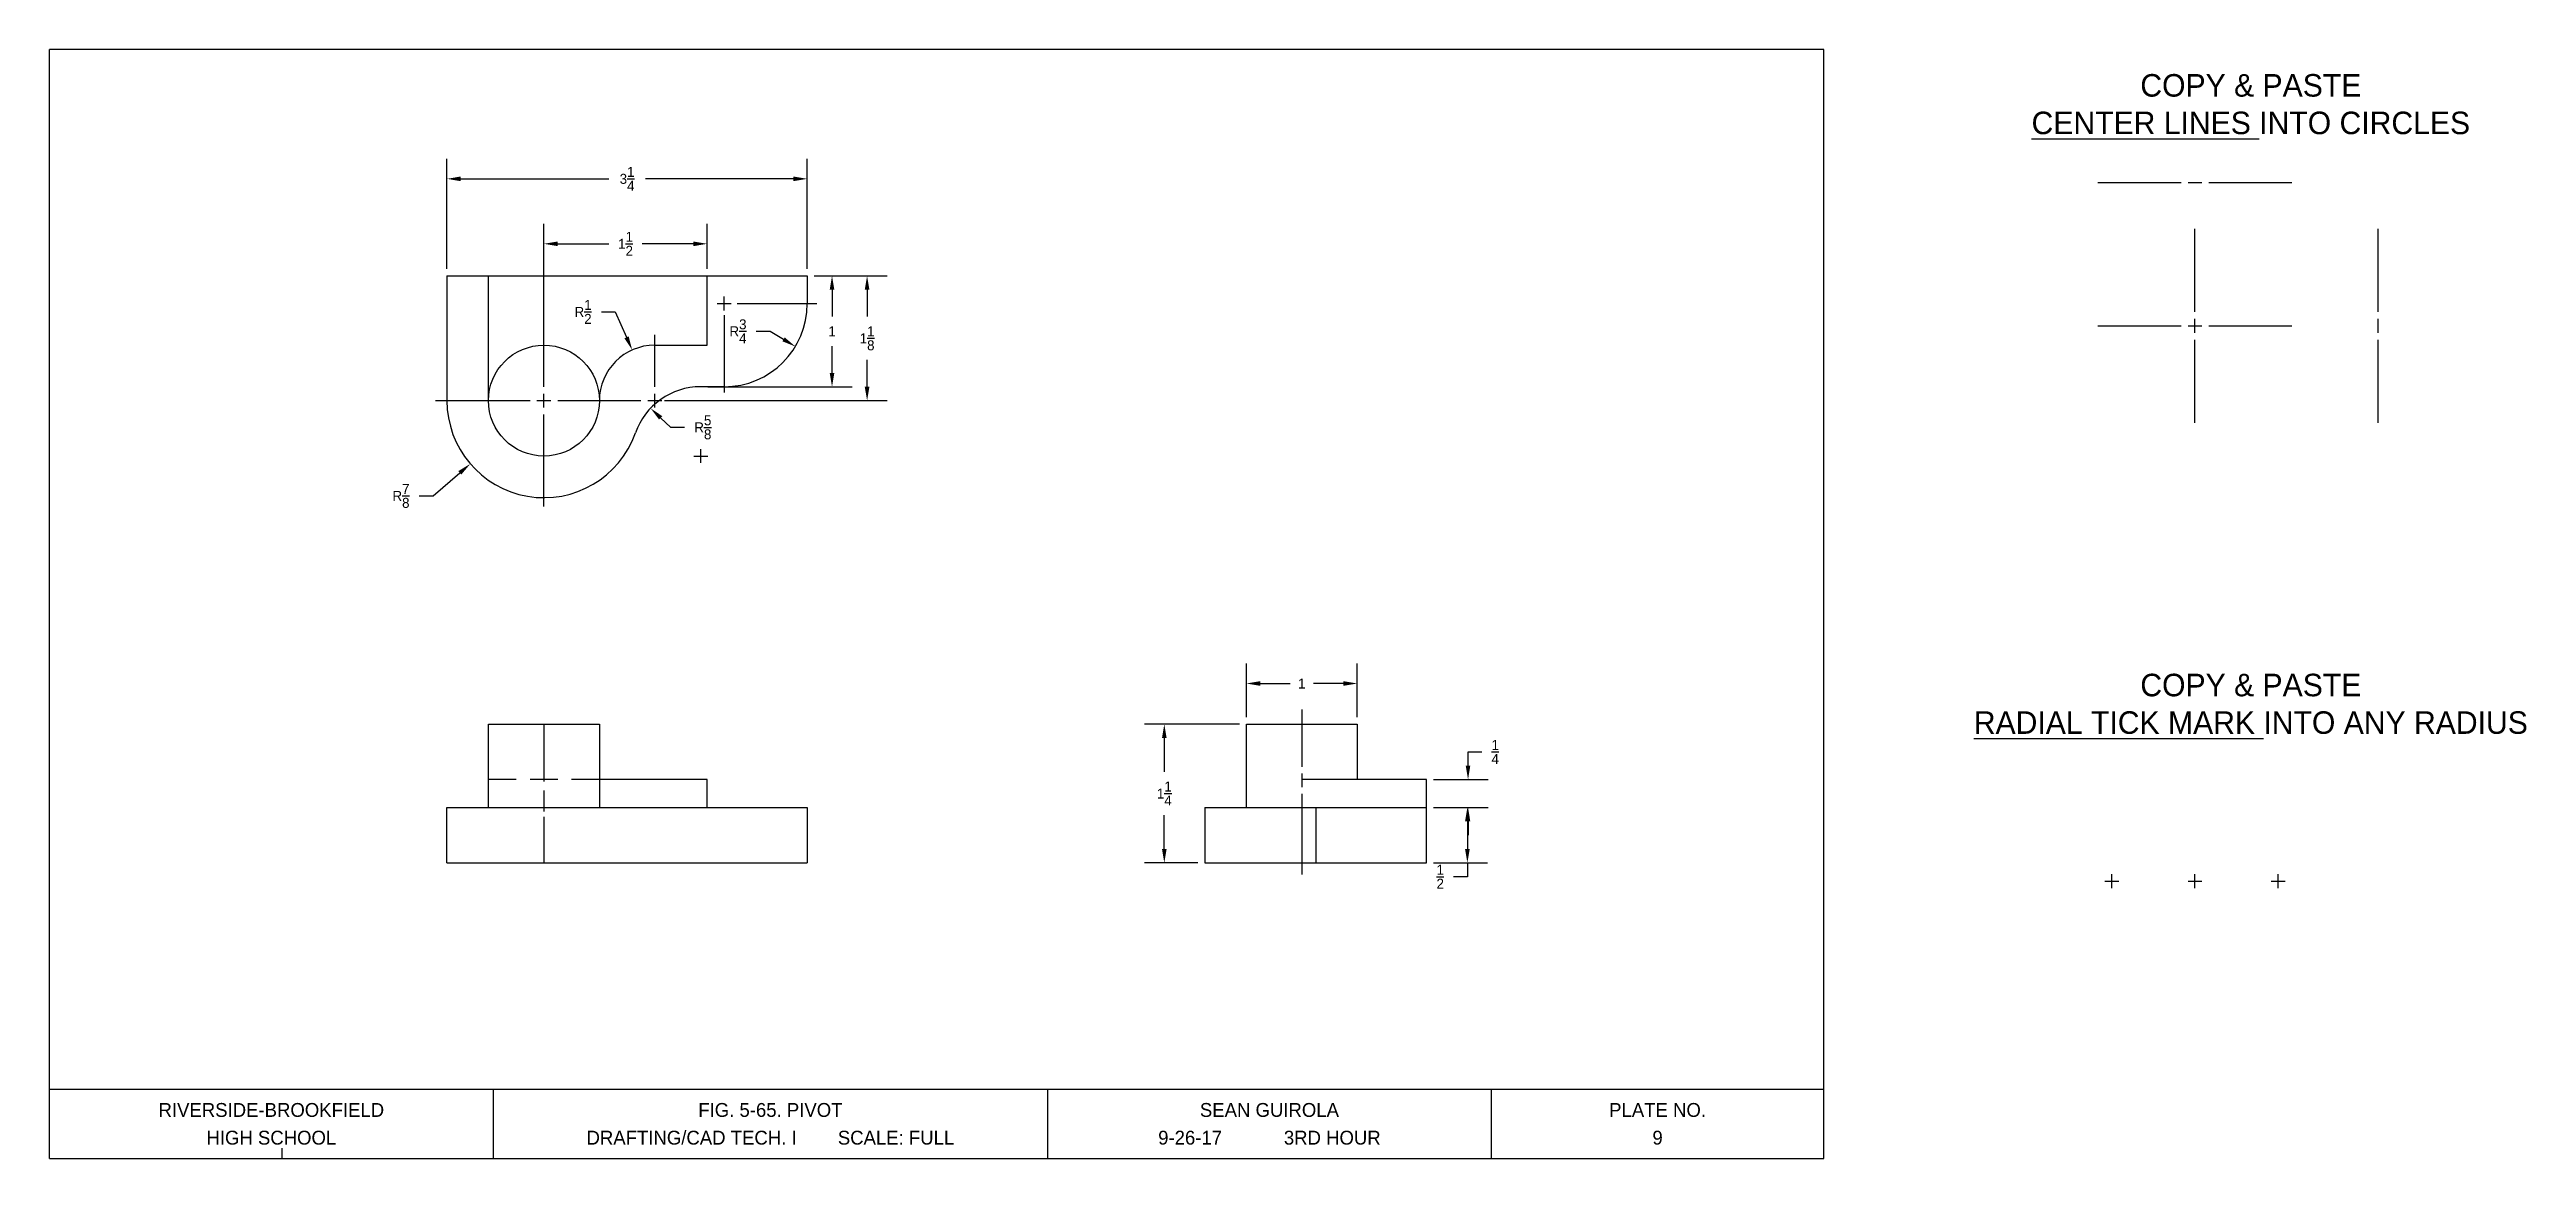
# Model space of a CAD drawing. Header units: inches. Extents: x 0 to 22.3, y 0 to 10.
import ezdxf
from ezdxf.enums import TextEntityAlignment as Align

# ---------------------------------------------------------------- set-up
doc = ezdxf.new("R2010")
doc.units = ezdxf.units.IN
doc.header["$MEASUREMENT"] = 0
doc.linetypes.add('HIDDEN', pattern=[0.375, 0.25, -0.125])
for name, color, linetype in [('Boarder Line', 7, 'Continuous'), ('Center Lines', 1, 'Continuous'), ('Dimension', 3, 'Continuous'), ('Hidden Lines', 5, 'HIDDEN'), ('Title Block', 6, 'Continuous')]:
    doc.layers.add(name, color=color, linetype=linetype)
doc.dimstyles.get("Standard").update_dxf_attribs({"dimtxt": 0.09, "dimasz": 0.125, "dimexe": 0.18, "dimexo": 0.0625, "dimgap": 0.09, "dimtad": 0, "dimtih": 1, "dimtoh": 1, "dimdec": 4, "dimzin": 0, "dimdsep": 46, "dimlunit": 5, "dimtxsty": 'Standard', "dimcen": 0.06, "dimadec": 0, "dimazin": 0, "dimtfac": 1, "dimtdec": 4, "dimtofl": 0, "dimtmove": 0, "dimatfit": 3, "dimfxl": 0.18, "dimtolj": 1, "dimtzin": 0, "dimarcsym": 0})

# ---------------------------------------------------------------- blocks, each defined once
blk = doc.blocks.new('*D1')
at = {"layer": 'Defpoints', "color": 0, "transparency": 16777216}
for p in [(6.833, 7.959), (7.056, 7.959), (5.872, 6.959)]:
    blk.add_point(p, dxfattribs=at)
at = {"layer": 'Dimension', "color": 0, "lineweight": -2, "transparency": 16777216}
for p, q in [((6.896, 7.959), (7.236, 7.959)), ((7.056, 7.834), (7.056, 7.594)), ((7.056, 7.084), (7.056, 7.324)), ((5.935, 6.959), (7.236, 6.959))]:
    blk.add_line(p, q, dxfattribs=at)
at = {"layer": 'Dimension', "color": 0, "transparency": 16777216}
for points in [[(7.035, 7.834), (7.077, 7.834), (7.056, 7.959)], [(7.035, 7.084), (7.077, 7.084), (7.056, 6.959)]]:
    blk.add_solid(points, dxfattribs=at)
at = {"layer": 'Dimension', "color": 0, "transparency": 16777216, "insert": (7.056, 7.459), "char_height": 0.09, "attachment_point": 5}
blk.add_mtext('\\A1;1', dxfattribs=at)
blk = doc.blocks.new('*D2')
at = {"layer": 'Defpoints', "color": 0, "transparency": 16777216}
for p in [(6.833, 7.959), (7.372, 7.959), (5.484, 6.834)]:
    blk.add_point(p, dxfattribs=at)
at = {"layer": 'Dimension', "color": 0, "lineweight": -2, "transparency": 16777216}
for p, q in [((6.896, 7.959), (7.552, 7.959)), ((7.372, 7.834), (7.372, 7.592)), ((7.372, 6.959), (7.372, 7.202)), ((5.546, 6.834), (7.552, 6.834))]:
    blk.add_line(p, q, dxfattribs=at)
at = {"layer": 'Dimension', "color": 0, "transparency": 16777216}
for points in [[(7.351, 7.834), (7.393, 7.834), (7.372, 7.959)], [(7.351, 6.959), (7.393, 6.959), (7.372, 6.834)]]:
    blk.add_solid(points, dxfattribs=at)
at = {"layer": 'Dimension', "color": 0, "transparency": 16777216, "insert": (7.372, 7.396), "char_height": 0.09, "attachment_point": 5}
blk.add_mtext('\\A1;1{\\H1x;\\S1/8;}', dxfattribs=at)
blk = doc.blocks.new('*D3')
at = {"layer": 'Defpoints', "color": 0, "transparency": 16777216}
for p in [(5.93, 8.248), (4.458, 7.959), (5.93, 7.959)]:
    blk.add_point(p, dxfattribs=at)
at = {"layer": 'Dimension', "color": 0, "lineweight": -2, "transparency": 16777216}
for p, q in [((4.458, 8.021), (4.458, 8.428)), ((5.93, 8.021), (5.93, 8.428)), ((4.583, 8.248), (5.044, 8.248)), ((5.805, 8.248), (5.344, 8.248))]:
    blk.add_line(p, q, dxfattribs=at)
at = {"layer": 'Dimension', "color": 0, "transparency": 16777216}
for points in [[(4.583, 8.269), (4.583, 8.227), (4.458, 8.248)], [(5.805, 8.269), (5.805, 8.227), (5.93, 8.248)]]:
    blk.add_solid(points, dxfattribs=at)
at = {"layer": 'Dimension', "color": 0, "transparency": 16777216, "insert": (5.194, 8.248), "char_height": 0.09, "attachment_point": 5}
blk.add_mtext('\\A1;1{\\H1x;\\S1/2;}', dxfattribs=at)
blk = doc.blocks.new('*D4')
at = {"layer": 'Defpoints', "color": 0, "transparency": 16777216}
for p in [(6.833, 8.834), (3.583, 7.959), (6.833, 7.959)]:
    blk.add_point(p, dxfattribs=at)
at = {"layer": 'Dimension', "color": 0, "lineweight": -2, "transparency": 16777216}
for p, q in [((3.583, 8.021), (3.583, 9.014)), ((6.833, 8.021), (6.833, 9.014)), ((3.708, 8.834), (5.043, 8.834)), ((6.708, 8.834), (5.373, 8.834))]:
    blk.add_line(p, q, dxfattribs=at)
at = {"layer": 'Dimension', "color": 0, "transparency": 16777216}
for points in [[(3.708, 8.855), (3.708, 8.813), (3.583, 8.834)], [(6.708, 8.855), (6.708, 8.813), (6.833, 8.834)]]:
    blk.add_solid(points, dxfattribs=at)
at = {"layer": 'Dimension', "color": 0, "transparency": 16777216, "insert": (5.208, 8.834), "char_height": 0.09, "attachment_point": 5}
blk.add_mtext('\\A1;3{\\H1x;\\S1/4;}', dxfattribs=at)
blk = doc.blocks.new('*D5')
at = {"layer": 'Defpoints', "color": 0, "transparency": 16777216}
for p in [(11.792, 4.283), (10.792, 3.916), (11.792, 3.916)]:
    blk.add_point(p, dxfattribs=at)
at = {"layer": 'Dimension', "color": 0, "lineweight": -2, "transparency": 16777216}
for p, q in [((10.792, 3.978), (10.792, 4.463)), ((10.917, 4.283), (11.187, 4.283)), ((11.667, 4.283), (11.397, 4.283)), ((11.792, 3.978), (11.792, 4.463))]:
    blk.add_line(p, q, dxfattribs=at)
at = {"layer": 'Dimension', "color": 0, "transparency": 16777216}
for points in [[(10.917, 4.304), (10.917, 4.262), (10.792, 4.283)], [(11.667, 4.304), (11.667, 4.262), (11.792, 4.283)]]:
    blk.add_solid(points, dxfattribs=at)
at = {"layer": 'Dimension', "color": 0, "transparency": 16777216, "insert": (11.292, 4.283), "char_height": 0.09, "attachment_point": 5}
blk.add_mtext('\\A1;1', dxfattribs=at)
blk = doc.blocks.new('*D6')
at = {"layer": 'Defpoints', "color": 0, "transparency": 16777216}
for p in [(10.792, 3.916), (10.052, 2.666), (10.417, 2.666)]:
    blk.add_point(p, dxfattribs=at)
at = {"layer": 'Dimension', "color": 0, "lineweight": -2, "transparency": 16777216}
for p, q in [((10.729, 3.916), (9.872, 3.916)), ((10.052, 3.791), (10.052, 3.486)), ((10.052, 2.791), (10.052, 3.096)), ((10.354, 2.666), (9.872, 2.666))]:
    blk.add_line(p, q, dxfattribs=at)
at = {"layer": 'Dimension', "color": 0, "transparency": 16777216}
for points in [[(10.031, 3.791), (10.073, 3.791), (10.052, 3.916)], [(10.031, 2.791), (10.073, 2.791), (10.052, 2.666)]]:
    blk.add_solid(points, dxfattribs=at)
at = {"layer": 'Dimension', "color": 0, "transparency": 16777216, "insert": (10.052, 3.291), "char_height": 0.09, "attachment_point": 5}
blk.add_mtext('\\A1;1{\\H1x;\\S1/4;}', dxfattribs=at)
blk = doc.blocks.new('*D7')
at = {"layer": 'Defpoints', "color": 0, "transparency": 16777216}
for p in [(12.417, 3.166), (12.417, 2.666), (12.785, 2.666)]:
    blk.add_point(p, dxfattribs=at)
at = {"layer": 'Dimension', "color": 0, "lineweight": -2, "transparency": 16777216}
for p, q in [((12.48, 3.166), (12.965, 3.166)), ((12.785, 3.041), (12.785, 2.791)), ((12.48, 2.666), (12.965, 2.666)), ((12.785, 2.541), (12.66, 2.541)), ((12.785, 2.666), (12.785, 2.541))]:
    blk.add_line(p, q, dxfattribs=at)
at = {"layer": 'Dimension', "color": 0, "transparency": 16777216}
for points in [[(12.764, 3.041), (12.806, 3.041), (12.785, 3.166)], [(12.764, 2.791), (12.806, 2.791), (12.785, 2.666)]]:
    blk.add_solid(points, dxfattribs=at)
at = {"layer": 'Dimension', "color": 0, "transparency": 16777216, "insert": (12.54, 2.541), "char_height": 0.09, "attachment_point": 5}
blk.add_mtext('\\A1;{\\H1x;\\S1/2;}', dxfattribs=at)
blk = doc.blocks.new('*D8')
at = {"layer": 'Defpoints', "color": 0, "transparency": 16777216}
for p in [(12.417, 3.416), (12.791, 3.416), (12.417, 3.166)]:
    blk.add_point(p, dxfattribs=at)
at = {"layer": 'Dimension', "color": 0, "lineweight": -2, "transparency": 16777216}
for p, q in [((12.791, 3.541), (12.791, 3.666)), ((12.791, 3.666), (12.916, 3.666)), ((12.48, 3.416), (12.971, 3.416)), ((12.48, 3.166), (12.971, 3.166)), ((12.791, 3.041), (12.791, 2.916))]:
    blk.add_line(p, q, dxfattribs=at)
at = {"layer": 'Dimension', "color": 0, "transparency": 16777216}
for points in [[(12.77, 3.541), (12.811, 3.541), (12.791, 3.416)], [(12.77, 3.041), (12.811, 3.041), (12.791, 3.166)]]:
    blk.add_solid(points, dxfattribs=at)
at = {"layer": 'Dimension', "color": 0, "transparency": 16777216, "insert": (13.036, 3.666), "char_height": 0.09, "attachment_point": 5}
blk.add_mtext('\\A1;{\\H1x;\\S1/4;}', dxfattribs=at)
blk = doc.blocks.new('*D9')
at = {"layer": 'Defpoints', "color": 0, "transparency": 16777216}
for p in [(6.083, 7.709), (6.726, 7.322)]:
    blk.add_point(p, dxfattribs=at)
at = {"layer": 'Dimension', "color": 0, "lineweight": -2, "transparency": 16777216}
for p, q in [((6.373, 7.459), (6.498, 7.459)), ((6.498, 7.459), (6.618, 7.387))]:
    blk.add_line(p, q, dxfattribs=at)
at = {"layer": 'Dimension', "color": 0, "transparency": 16777216}
blk.add_solid([(6.629, 7.404), (6.608, 7.369), (6.726, 7.322)], dxfattribs=at)
at = {"layer": 'Dimension', "color": 0, "transparency": 16777216, "insert": (6.208, 7.459), "char_height": 0.09, "attachment_point": 5}
blk.add_mtext('\\A1;R{\\H1x;\\S3/4;}', dxfattribs=at)
blk = doc.blocks.new('*D10')
at = {"layer": 'Defpoints', "color": 0, "transparency": 16777216}
for p in [(5.42, 6.765), (5.872, 6.334)]:
    blk.add_point(p, dxfattribs=at)
at = {"layer": 'Dimension', "color": 0, "lineweight": -2, "transparency": 16777216}
for p, q in [((5.601, 6.593), (5.51, 6.679)), ((5.726, 6.593), (5.601, 6.593))]:
    blk.add_line(p, q, dxfattribs=at)
at = {"layer": 'Dimension', "color": 0, "transparency": 16777216}
blk.add_solid([(5.525, 6.694), (5.496, 6.664), (5.42, 6.765)], dxfattribs=at)
at = {"layer": 'Dimension', "color": 0, "transparency": 16777216, "insert": (5.891, 6.593), "char_height": 0.09, "attachment_point": 5}
blk.add_mtext('\\A1;R{\\H1x;\\S5/8;}', dxfattribs=at)
blk = doc.blocks.new('*D11')
at = {"layer": 'Defpoints', "color": 0, "transparency": 16777216}
for p in [(5.254, 7.29), (5.458, 6.834)]:
    blk.add_point(p, dxfattribs=at)
at = {"layer": 'Dimension', "color": 0, "lineweight": -2, "transparency": 16777216}
for p, q in [((4.976, 7.634), (5.101, 7.634)), ((5.101, 7.634), (5.203, 7.405)), ((5.398, 6.834), (5.518, 6.834)), ((5.458, 6.774), (5.458, 6.894))]:
    blk.add_line(p, q, dxfattribs=at)
at = {"layer": 'Dimension', "color": 0, "transparency": 16777216}
blk.add_solid([(5.222, 7.413), (5.184, 7.396), (5.254, 7.29)], dxfattribs=at)
at = {"layer": 'Dimension', "color": 0, "transparency": 16777216, "insert": (4.811, 7.634), "char_height": 0.09, "attachment_point": 5}
blk.add_mtext('\\A1;R{\\H1x;\\S1/2;}', dxfattribs=at)
blk = doc.blocks.new('*D12')
at = {"layer": 'Defpoints', "color": 0, "transparency": 16777216}
for p in [(4.458, 6.834), (3.794, 6.264)]:
    blk.add_point(p, dxfattribs=at)
at = {"layer": 'Dimension', "color": 0, "lineweight": -2, "transparency": 16777216}
for p, q in [((4.398, 6.834), (4.518, 6.834)), ((4.458, 6.774), (4.458, 6.894)), ((3.459, 5.975), (3.699, 6.182)), ((3.334, 5.975), (3.459, 5.975))]:
    blk.add_line(p, q, dxfattribs=at)
at = {"layer": 'Dimension', "color": 0, "transparency": 16777216}
blk.add_solid([(3.686, 6.198), (3.713, 6.167), (3.794, 6.264)], dxfattribs=at)
at = {"layer": 'Dimension', "color": 0, "transparency": 16777216, "insert": (3.169, 5.975), "char_height": 0.09, "attachment_point": 5}
blk.add_mtext('\\A1;R{\\H1x;\\S7/8;}', dxfattribs=at)

msp = doc.modelspace()

# ---------------------------------------------------------------- linework, layer by layer
for p, q in [((0, 0), (0, 10)), ((3.583, 7.959), (6.833, 7.959)), ((3.583, 7.959), (3.583, 6.834)), ((3.583, 7.959), (4.5205, 7.959)), ((3.958, 6.834), (3.958, 7.959)), ((4.5205, 7.959), (5.8955, 7.959)), ((5.93022, 7.334), (5.93022, 7.959)), ((6.833, 7.959), (6.833, 7.709)), ((5.458, 7.334), (5.93022, 7.334)), ((6.083, 6.959), (5.87221, 6.959)), ((3.958, 3.166), (3.958, 3.916)), ((3.958, 3.916), (4.958, 3.916)), ((4.958, 3.916), (4.958, 3.166)), ((10.792, 3.916), (11.792, 3.916)), ((10.792, 3.166), (10.792, 3.916)), ((11.792, 3.916), (11.792, 3.666)), ((11.792, 3.666), (11.792, 3.416)), ((5.93022, 3.416), (4.958, 3.416)), ((5.93022, 3.166), (5.93022, 3.416)), ((12.417, 3.416), (11.292, 3.416)), ((12.417, 3.416), (11.917, 3.416)), ((12.417, 3.166), (12.417, 3.416)), ((3.583, 2.666), (3.583, 3.166)), ((3.583, 3.166), (6.833, 3.166)), ((6.833, 3.166), (6.833, 2.666)), ((10.417, 3.166), (10.417, 2.666)), ((10.417, 3.166), (12.417, 3.166)), ((11.417, 3.166), (11.417, 2.666)), ((12.417, 2.666), (12.417, 3.166)), ((3.583, 2.666), (6.833, 2.666)), ((10.417, 2.666), (12.417, 2.666)), ((2.097, 0), (2.097, 0.09375))]:
    msp.add_line(p, q)
msp.add_circle((4.458, 6.834), 0.5)
for centre, radius, start, end in [((6.083, 7.709), 0.75, 270, 0), ((5.458, 6.834), 0.5, 90, 180), ((5.87221, 6.334), 0.625, 90, 160.528779), ((4.458, 6.834), 0.875, 180, 340.528779)]:
    msp.add_arc(centre, radius, start, end)
at = {"layer": 'Boarder Line'}
for p, q in [((16, 10), (0, 10)), ((16, 0), (16, 10)), ((0, 0.625), (16, 0.625)), ((4, 0.625), (4, 0)), ((9, 0.625), (9, 0)), ((13, 0.625), (13, 0)), ((0, 0), (16, 0))]:
    msp.add_line(p, q, dxfattribs=at)
at = {"layer": 'Center Lines'}
for p, q in [((18.47048, 8.80154), (19.22048, 8.80154)), ((19.28298, 8.80154), (19.40798, 8.80154)), ((19.47048, 8.80154), (20.22048, 8.80154)), ((19.34548, 7.63356), (19.34548, 8.38356)), ((20.99697, 7.63356), (20.99697, 8.38356)), ((4.458, 6.959), (4.458, 8.10181)), ((6.0205, 7.709), (6.1455, 7.709)), ((6.083, 7.6465), (6.083, 7.7715)), ((6.083, 7.60457), (6.083, 6.90628)), ((6.20181, 7.709), (6.91879, 7.709)), ((5.458, 6.95719), (5.458, 7.42636)), ((18.47048, 7.50856), (19.22048, 7.50856)), ((19.28298, 7.50856), (19.40798, 7.50856)), ((19.34548, 7.44606), (19.34548, 7.57106)), ((19.34548, 6.63356), (19.34548, 7.38356)), ((19.47048, 7.50856), (20.22048, 7.50856)), ((20.99697, 7.44606), (20.99697, 7.57106)), ((20.99697, 6.63356), (20.99697, 7.38356)), ((3.48064, 6.834), (4.333, 6.834)), ((4.3955, 6.834), (4.5205, 6.834)), ((4.458, 6.7715), (4.458, 6.8965)), ((4.458, 5.87884), (4.458, 6.709)), ((4.583, 6.834), (5.333, 6.834)), ((5.3955, 6.834), (5.5205, 6.834)), ((5.458, 6.7715), (5.458, 6.8965)), ((5.80971, 6.334), (5.93471, 6.334)), ((5.87221, 6.2715), (5.87221, 6.3965)), ((11.292, 4.04911), (11.292, 3.53198)), ((4.458, 3.916), (4.458, 3.40078)), ((11.292, 3.47244), (11.292, 3.34899)), ((4.458, 3.31907), (4.458, 3.12827)), ((11.292, 3.28754), (11.292, 2.56126)), ((4.458, 3.08016), (4.458, 2.666)), ((18.53298, 2.5013), (18.65798, 2.5013)), ((18.59548, 2.4388), (18.59548, 2.5638)), ((19.28298, 2.5013), (19.40798, 2.5013)), ((19.34548, 2.4388), (19.34548, 2.5638)), ((20.03298, 2.5013), (20.15798, 2.5013)), ((20.09548, 2.4388), (20.09548, 2.5638))]:
    msp.add_line(p, q, dxfattribs=at)
at = {"layer": 'Hidden Lines'}
msp.add_line((4.958, 3.416), (3.958, 3.416), dxfattribs=at)

# ---------------------------------------------------------------- texts
msp.add_text('XX', height=0.00125).set_placement((3.99827, 0.62389), align=Align.MIDDLE_CENTER)
at = {"layer": 'Center Lines', "char_height": 0.203131, "attachment_point": 1}
for s, insert in [('\\pxqc;COPY & PASTE \\P{\\LCENTER LINES} INTO CIRCLES', (17.32251, 9.7786)), ('\\pxqc;COPY & PASTE \\P{\\LRADIAL TICK MARK} INTO ANY RADIUS', (17.32251, 4.37094))]:
    msp.add_mtext_dynamic_manual_height_columns(s, width=5.0539004, gutter_width=0.625, heights=[0], dxfattribs=dict(at, insert=insert))
at = {"layer": 'Title Block'}
for s, height, p in [('RIVERSIDE-BROOKFIELD', 0.125, (2, 0.4375)), ('FIG. 5-65. PIVOT', 0.125, (6.5, 0.4375)), ('SEAN GUIROLA', 0.125, (11, 0.4375)), ('PLATE NO.', 0.125, (14.5, 0.4375)), ('HIGH SCHOOL', 0.125, (2, 0.1875)), ('DRAFTING/CAD TECH. I        SCALE: FULL', 0.125, (6.5, 0.1875)), ('9-26-17            3RD HOUR', 0.125, (11, 0.1875)), ('9', 0.125, (14.5, 0.1875)), ('007', 0.0000781, (1.77074, 0.18746))]:
    msp.add_text(s, height=height, dxfattribs=at).set_placement(p, align=Align.MIDDLE_CENTER)

# ---------------------------------------------------------------- dimensions: what is measured, and where the dimension line sits
at = {"layer": 'Dimension'}
for base, p1, p2, picture, middle in [((6.833, 8.83379), (3.583, 7.959), (6.833, 7.959), '*D4', (5.208, 8.83379)), ((5.93022, 8.24775), (4.458, 7.959), (5.93022, 7.959), '*D3', (5.19411, 8.24775)), ((11.792, 4.28285), (10.792, 3.916), (11.792, 3.916), '*D5', (11.292, 4.28285))]:
    dim = msp.add_linear_dim(base=base, p1=p1, p2=p2, dimstyle='Standard', dxfattribs=at)
    dim.commit()
    dim.dimension.update_dxf_attribs({"geometry": picture, "text_midpoint": middle})
for base, p1, p2, picture, middle in [((7.372, 7.959), (5.48386, 6.834), (6.833, 7.959), '*D2', (7.372, 7.3965)), ((7.05578, 7.959), (5.87221, 6.959), (6.833, 7.959), '*D1', (7.05578, 7.459)), ((10.05171, 2.666), (10.792, 3.916), (10.417, 2.666), '*D6', (10.05171, 3.291)), ((12.79054, 3.416), (12.417, 3.166), (12.417, 3.416), '*D8', (13.03554, 3.666)), ((12.78522, 2.666), (12.417, 3.166), (12.417, 2.666), '*D7', (12.54022, 2.541))]:
    dim = msp.add_linear_dim(base=base, p1=p1, p2=p2, angle=90, dimstyle='Standard', dxfattribs=at)
    dim.commit()
    dim.dimension.update_dxf_attribs({"geometry": picture, "text_midpoint": middle})
for center, mpoint, picture, middle in [((5.458, 6.834), (5.25398, 7.29048), '*D11', (4.81059, 7.6337)), ((6.083, 7.709), (6.72552, 7.32213), '*D9', (6.20796, 7.45915)), ((4.458, 6.834), (3.7943, 6.26381), '*D12', (3.16867, 5.97547)), ((5.87221, 6.334), (5.42002, 6.76545), '*D10', (5.8909, 6.59287))]:
    dim = msp.add_radius_dim(center=center, mpoint=mpoint, dimstyle='Standard', dxfattribs=at)
    dim.commit()
    dim.dimension.update_dxf_attribs({"geometry": picture, "text_midpoint": middle, "dimtype": 164})

doc.saveas('drawing.dxf')
